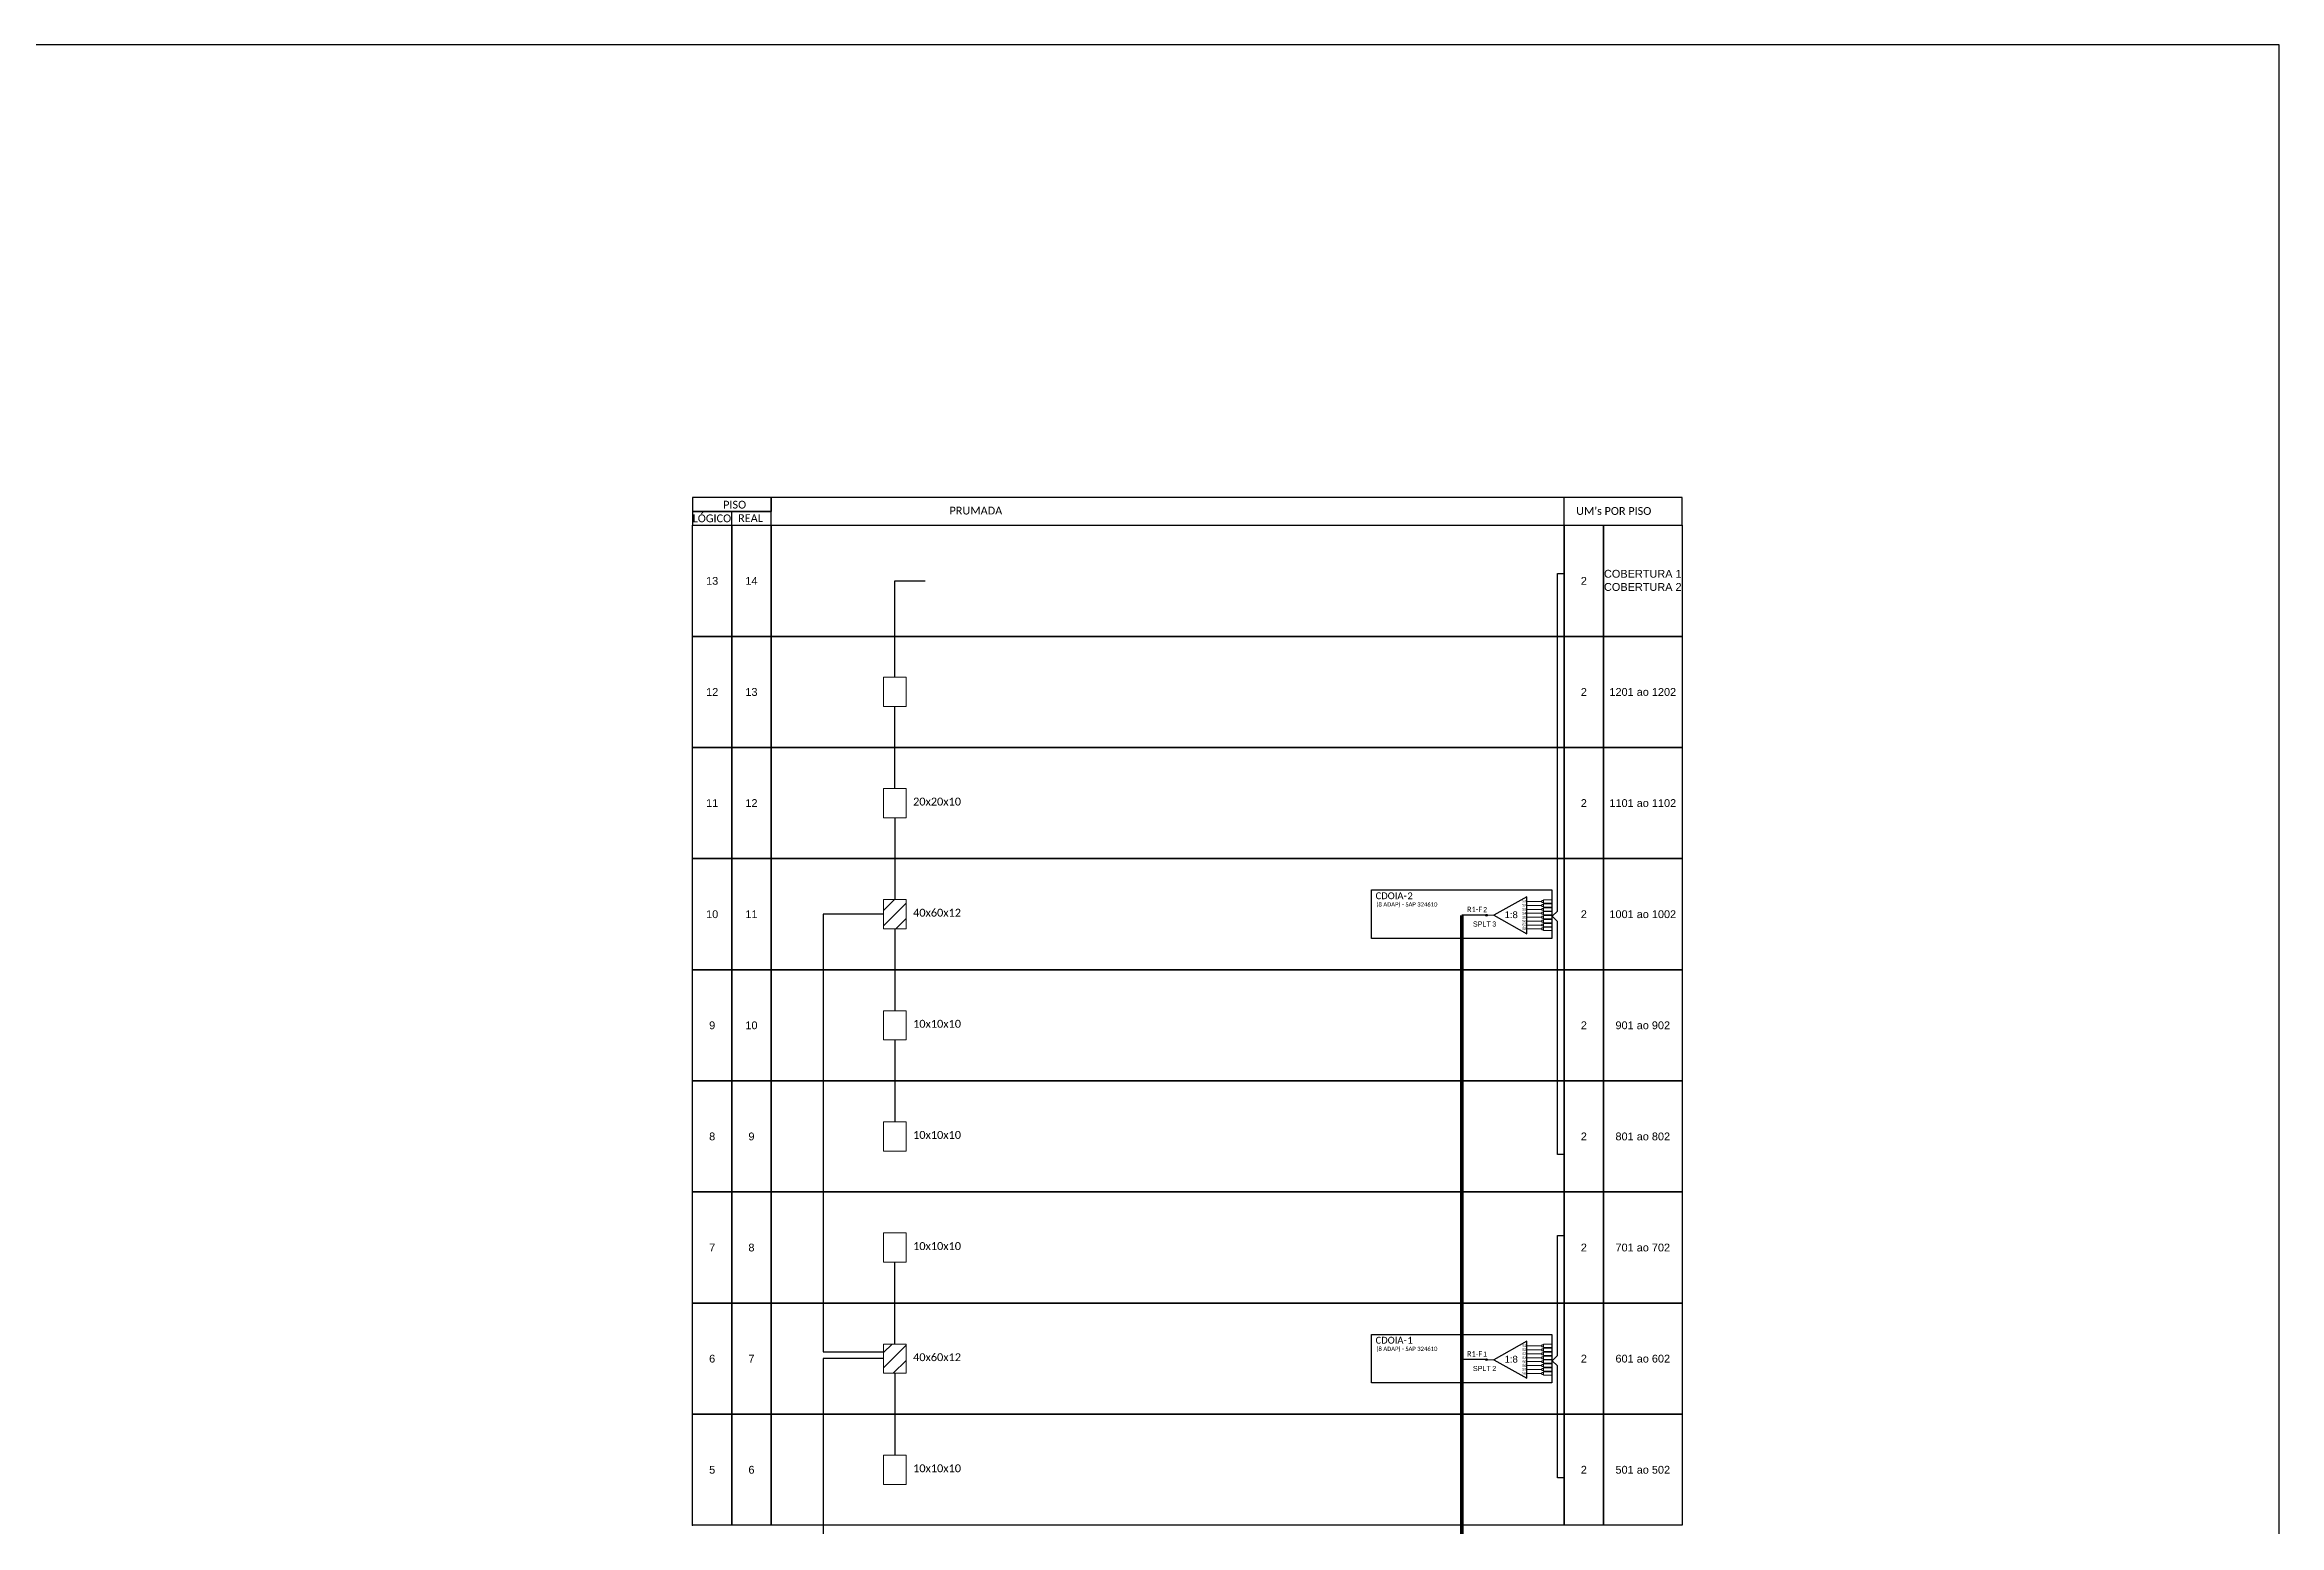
# Model space of a CAD drawing. Extents: x -89 to 749, y 705 to 1299.
# Drawn here: x 288.5 to 749.2, y 993.6 to 1299 of the extents above; entities that cross this region are included whole.
import ezdxf
from ezdxf.enums import TextEntityAlignment as Align

# ---------------------------------------------------------------- set-up
doc = ezdxf.new("R2010")
doc.units = 0
doc.styles.add('ARIAL', font='arial.ttf')
doc.styles.add('WMF-Calibri0', font='calibri.ttf')

# ---------------------------------------------------------------- blocks, each defined once
blk = doc.blocks.new('SPLT_1-8_SC-APC')
at = {"color": 1}
blk.add_lwpolyline([(-7.37, -2.1), (-17.04, -7.55), (-7.37, -13), (-7.37, -2.1)], dxfattribs=at)
at = {"color": 3, "lineweight": 0}
for points in [[(-2.99, -3.51), (-7.37, -3.51)], [(-7.37, -4.66), (-2.99, -4.66)], [(-7.37, -5.82), (-2.99, -5.82)], [(-2.41, -3.02), (-2.41, -4)], [(-2.41, -3.02), (0, -3.02)], [(-2.41, -4), (0, -4)], [(-2.41, -4.17), (-2.41, -5.16)], [(-2.41, -4.17), (0, -4.17)], [(-2.41, -5.16), (0, -5.16)], [(-2.41, -5.32), (-2.41, -6.31)], [(-2.41, -5.32), (0, -5.32)], [(-2.41, -6.31), (0, -6.31)], [(-2.41, -6.48), (-2.41, -7.46)], [(-2.41, -6.48), (0, -6.48)], [(-7.37, -6.97), (-2.99, -6.97)], [(-7.37, -8.12), (-2.99, -8.12)], [(-7.37, -9.28), (-2.99, -9.28)], [(-7.37, -10.43), (-2.99, -10.43)], [(-7.37, -11.58), (-2.99, -11.58)], [(-2.41, -7.46), (0, -7.46)], [(-2.41, -7.63), (-2.41, -8.62)], [(-2.41, -7.63), (0, -7.63)], [(-2.41, -8.62), (0, -8.62)], [(-2.41, -8.78), (-2.41, -9.77)], [(-2.41, -8.78), (0, -8.78)], [(-2.41, -9.77), (0, -9.77)], [(-2.41, -9.94), (-2.41, -10.92)], [(-2.41, -9.94), (0, -9.94)], [(-2.41, -10.92), (0, -10.92)], [(-2.41, -11.09), (-2.41, -12.08)], [(-2.41, -11.09), (0, -11.09)], [(-2.41, -12.08), (0, -12.08)]]:
    blk.add_lwpolyline(points, dxfattribs=at)
for points in [[(-2.99, -3.22), (-2.41, -3.22), (-2.41, -3.8), (-2.99, -3.8)], [(-2.99, -4.38), (-2.41, -4.38), (-2.41, -4.95), (-2.99, -4.95)], [(-2.99, -5.53), (-2.41, -5.53), (-2.41, -6.1), (-2.99, -6.1)], [(-2.99, -6.68), (-2.41, -6.68), (-2.41, -7.26), (-2.99, -7.26)], [(-2.99, -7.84), (-2.41, -7.84), (-2.41, -8.41), (-2.99, -8.41)], [(-2.99, -8.99), (-2.41, -8.99), (-2.41, -9.56), (-2.99, -9.56)], [(-2.99, -10.14), (-2.41, -10.14), (-2.41, -10.72), (-2.99, -10.72)], [(-2.99, -11.3), (-2.41, -11.3), (-2.41, -11.87), (-2.99, -11.87)]]:
    blk.add_lwpolyline(points, close=True, dxfattribs=at)
at = {"color": 1, "lineweight": 0}
blk.add_lwpolyline([(-17.04, -7.55), (-19.26, -7.55)], dxfattribs=at)
at = {"color": 1, "style": 'ARIAL'}
for s, height, p in [('1:8', 2, (-13.91, -8.4)), ('S1', 0.75, (-8.74, -3.78)), ('S2', 0.75, (-8.74, -4.97)), ('S3', 0.75, (-8.74, -6.18)), ('S4', 0.75, (-8.74, -7.36)), ('S5', 0.75, (-8.74, -8.57)), ('S6', 0.75, (-8.74, -9.69)), ('S7', 0.75, (-8.74, -10.78)), ('S8', 0.75, (-8.74, -11.9))]:
    blk.add_text(s, height=height, dxfattribs=at).set_placement(p)

msp = doc.modelspace()

# ---------------------------------------------------------------- hatches: boundary and pattern name
h = msp.add_hatch()
h.set_pattern_fill('ANSI31', color=1, scale=0.7, style=0)
h.set_pattern_definition([(45, (-220.624, 419.4587), (-1.571545, 1.571545), [])])
h.paths.add_polyline_path([(466.11, 1122.68), (461.47, 1122.68), (461.47, 1116.64), (466.11, 1116.64)])
h.paths.add_polyline_path([(466.11, 1031), (461.47, 1031), (461.47, 1024.96), (466.11, 1024.96)])
h = msp.add_hatch(color=3)
h.dxf.hatch_style = 1
edge = h.paths.add_edge_path()
edge.add_arc((585.76, 1119.45), 0.179, 0, 360)
h = msp.add_hatch(color=3)
h.dxf.hatch_style = 1
edge = h.paths.add_edge_path()
edge.add_arc((585.76, 1027.77), 0.179, 0, 360)

# ---------------------------------------------------------------- linework, layer by layer
for points in [[(-89.32, 705.02), (749.25, 705.02), (749.25, 1299.02), (-89.32, 1299.02), (-89.32, 705.02)], [(430.17, 1199.88), (430.17, 1202.76)], [(438.27, 1199.88), (626.13, 1199.88), (626.13, 1205.64), (438.27, 1205.64), (438.27, 1205.64), (438.27, 1202.76)], [(601.8, 1199.88), (601.8, 1205.64)]]:
    msp.add_lwpolyline(points)
for points in [[(422.07, 1202.76), (438.27, 1202.76), (438.27, 1205.64), (422.07, 1205.64)], [(422.07, 1199.88), (438.27, 1199.88), (438.27, 1202.76), (422.07, 1202.76)], [(422.07, 1199.88), (430.17, 1199.88), (430.17, 1176.96), (422.07, 1176.96)], [(430.17, 1199.88), (438.27, 1199.88), (438.27, 1176.96), (430.17, 1176.96)], [(438.27, 1199.88), (601.8, 1199.88), (601.8, 1176.96), (438.27, 1176.96)], [(601.8, 1199.88), (609.9, 1199.88), (609.9, 1176.96), (601.8, 1176.96)], [(609.9, 1199.88), (626.11, 1199.88), (626.11, 1176.96), (609.9, 1176.96)], [(422.07, 1176.96), (430.17, 1176.96), (430.17, 1154.04), (422.07, 1154.04)], [(430.17, 1176.96), (438.27, 1176.96), (438.27, 1154.04), (430.17, 1154.04)], [(438.27, 1176.96), (601.8, 1176.96), (601.8, 1154.04), (438.27, 1154.04)], [(601.8, 1176.96), (609.9, 1176.96), (609.9, 1154.04), (601.8, 1154.04)], [(609.9, 1176.96), (626.11, 1176.96), (626.11, 1154.04), (609.9, 1154.04)], [(422.07, 1154.04), (430.17, 1154.04), (430.17, 1131.12), (422.07, 1131.12)], [(430.17, 1154.04), (438.27, 1154.04), (438.27, 1131.12), (430.17, 1131.12)], [(438.27, 1154.04), (601.8, 1154.04), (601.8, 1131.12), (438.27, 1131.12)], [(601.8, 1154.04), (609.9, 1154.04), (609.9, 1131.12), (601.8, 1131.12)], [(609.9, 1154.04), (626.11, 1154.04), (626.11, 1131.12), (609.9, 1131.12)], [(422.07, 1131.12), (430.17, 1131.12), (430.17, 1108.2), (422.07, 1108.2)], [(430.17, 1131.12), (438.27, 1131.12), (438.27, 1108.2), (430.17, 1108.2)], [(438.27, 1131.12), (601.8, 1131.12), (601.8, 1108.2), (438.27, 1108.2)], [(601.8, 1131.12), (609.9, 1131.12), (609.9, 1108.2), (601.8, 1108.2)], [(609.9, 1131.12), (626.11, 1131.12), (626.11, 1108.2), (609.9, 1108.2)], [(422.07, 1108.2), (430.17, 1108.2), (430.17, 1085.28), (422.07, 1085.28)], [(430.17, 1108.2), (438.27, 1108.2), (438.27, 1085.28), (430.17, 1085.28)], [(438.27, 1108.2), (601.8, 1108.2), (601.8, 1085.28), (438.27, 1085.28)], [(601.8, 1108.2), (609.9, 1108.2), (609.9, 1085.28), (601.8, 1085.28)], [(609.9, 1108.2), (626.11, 1108.2), (626.11, 1085.28), (609.9, 1085.28)], [(422.07, 1085.28), (430.17, 1085.28), (430.17, 1062.36), (422.07, 1062.36)], [(430.17, 1085.28), (438.27, 1085.28), (438.27, 1062.36), (430.17, 1062.36)], [(438.27, 1085.28), (601.8, 1085.28), (601.8, 1062.36), (438.27, 1062.36)], [(601.8, 1085.28), (609.9, 1085.28), (609.9, 1062.36), (601.8, 1062.36)], [(609.9, 1085.28), (626.11, 1085.28), (626.11, 1062.36), (609.9, 1062.36)], [(422.07, 1062.36), (430.17, 1062.36), (430.17, 1039.44), (422.07, 1039.44)], [(430.17, 1062.36), (438.27, 1062.36), (438.27, 1039.44), (430.17, 1039.44)], [(438.27, 1062.36), (601.8, 1062.36), (601.8, 1039.44), (438.27, 1039.44)], [(601.8, 1062.36), (609.9, 1062.36), (609.9, 1039.44), (601.8, 1039.44)], [(609.9, 1062.36), (626.11, 1062.36), (626.11, 1039.44), (609.9, 1039.44)]]:
    msp.add_lwpolyline(points, close=True)
at = {"color": 3}
for points in [[(601.8, 1070.09), (600.44, 1070.09), (600.44, 1118.18), (599.35, 1119.24), (600.44, 1120.29), (600.44, 1189.96), (601.8, 1189.96)], [(463.79, 1168.52), (463.79, 1188.42), (470.02, 1188.42)], [(463.79, 1145.6), (463.79, 1162.48)], [(463.79, 1162.48), (463.79, 1162.48)], [(463.79, 1139.56), (463.79, 1122.68)], [(461.47, 1119.66), (449, 1119.66), (449, 1029.38), (461.47, 1029.38)], [(463.79, 1116.64), (463.79, 1099.76)], [(463.79, 1093.72), (463.79, 1076.84)], [(601.8, 1003.37), (600.44, 1003.37), (600.44, 1026.5), (599.35, 1027.55), (600.44, 1028.61), (600.44, 1053.37), (601.8, 1053.37)], [(463.79, 1031), (463.79, 1047.88)], [(461.47, 1027.98), (449, 1027.98), (449, 913.44), (458.26, 913.44)], [(463.79, 1024.96), (463.79, 1008.07)]]:
    msp.add_lwpolyline(points, dxfattribs=at)
at = {"color": 0, "lineweight": 0}
for points in [[(461.47, 1168.52), (466.11, 1168.52), (466.11, 1162.48), (461.47, 1162.48)], [(461.47, 1145.6), (466.11, 1145.6), (466.11, 1139.56), (461.47, 1139.56)], [(461.47, 1099.76), (466.11, 1099.76), (466.11, 1093.72), (461.47, 1093.72)], [(461.47, 1076.84), (466.11, 1076.84), (466.11, 1070.8), (461.47, 1070.8)], [(461.47, 1053.92), (466.11, 1053.92), (466.11, 1047.88), (461.47, 1047.88)], [(461.47, 1008.07), (466.11, 1008.07), (466.11, 1002.04), (461.47, 1002.04)]]:
    msp.add_lwpolyline(points, close=True, dxfattribs=at)
at = {"color": 1}
for points in [[(562.08, 1124.66), (599.27, 1124.66), (599.27, 1114.64), (562.08, 1114.64)], [(562.08, 1032.98), (599.27, 1032.98), (599.27, 1022.96), (562.08, 1022.96)]]:
    msp.add_lwpolyline(points, close=True, dxfattribs=at)
at = {"color": 1, "lineweight": 0}
for points in [[(461.47, 1122.68), (466.11, 1122.68), (466.11, 1116.64), (461.47, 1116.64)], [(461.47, 1031), (466.11, 1031), (466.11, 1024.96), (461.47, 1024.96)]]:
    msp.add_lwpolyline(points, close=True, dxfattribs=at)
at = {"color": 5, "const_width": 0.77}
msp.add_lwpolyline([(580.68, 1119.45), (580.68, 931.03), (575.05, 931.03), (575.05, 921.19)], dxfattribs=at)
at = {"color": 5}
for points in [[(585.76, 1119.45), (580.68, 1119.45)], [(585.76, 1027.77), (580.68, 1027.77)]]:
    msp.add_lwpolyline(points, dxfattribs=at)
at = {"color": 7}
for points in [[(422.07, 1039.44), (430.17, 1039.44), (430.17, 1016.52), (422.07, 1016.52)], [(430.17, 1039.44), (438.27, 1039.44), (438.27, 1016.52), (430.17, 1016.52)], [(438.27, 1039.44), (601.8, 1039.44), (601.8, 1016.52), (438.27, 1016.52)], [(601.8, 1039.44), (609.9, 1039.44), (609.9, 1016.52), (601.8, 1016.52)], [(609.9, 1039.44), (626.11, 1039.44), (626.11, 1016.52), (609.9, 1016.52)], [(422.07, 1016.52), (430.17, 1016.52), (430.17, 993.6), (422.07, 993.6)], [(430.17, 1016.52), (438.27, 1016.52), (438.27, 993.6), (430.17, 993.6)], [(438.27, 1016.52), (601.8, 1016.52), (601.8, 993.6), (438.27, 993.6)], [(601.8, 1016.52), (609.9, 1016.52), (609.9, 993.6), (601.8, 993.6)], [(609.9, 1016.52), (626.11, 1016.52), (626.11, 993.6), (609.9, 993.6)]]:
    msp.add_lwpolyline(points, close=True, dxfattribs=at)
at = {"color": 3}
for centre in [(585.76, 1119.45), (585.76, 1027.77)]:
    msp.add_circle(centre, 0.179, dxfattribs=at)
for p in [(422.07, 1154.04), (422.07, 1131.12), (422.07, 1108.2), (422.07, 1085.28), (422.07, 1062.36), (422.07, 1039.44)]:
    msp.add_point(p)
at = {"color": 7}
for p in [(422.07, 1016.52), (422.07, 993.6)]:
    msp.add_point(p, dxfattribs=at)

# ---------------------------------------------------------------- block references
at = {"color": 3, "xscale": 0.7, "yscale": 0.7, "zscale": 0.7}
for p in [(599.25, 1124.73), (599.25, 1033.05)]:
    msp.add_blockref('SPLT_1-8_SC-APC', p, dxfattribs=at)

# ---------------------------------------------------------------- texts
at = {"style": 'WMF-Calibri0'}
for s, height, p in [('  LÓGICO', 1.61, (420.96, 1200.51)), ('     PISO', 1.61, (425.54, 1203.33)), ('PRUMADA', 1.61, (475.06, 1202.11)), ("UM's POR PISO", 1.61, (604.27, 1202.03)), ('    REAL', 1.61, (429.2, 1200.55)), ('20x20x10', 1.622, (467.55, 1142.08)), ('10x10x10', 1.622, (467.55, 1096.24)), ('10x10x10', 1.622, (467.55, 1073.32)), ('10x10x10', 1.622, (467.55, 1050.39)), ('10x10x10', 1.622, (467.55, 1004.55))]:
    msp.add_text(s, height=height, dxfattribs=at).set_placement(p)
at = {"style": 'ARIAL'}
for s, p in [('13', (426.12, 1188.42)), ('14', (434.22, 1188.42)), ('2', (605.85, 1188.42)), ('COBERTURA 1', (618, 1189.88)), ('COBERTURA 2', (618, 1187.16)), ('12', (426.12, 1165.5)), ('13', (434.22, 1165.5)), ('2', (605.85, 1165.5)), ('1201 ao 1202', (618, 1165.5)), ('11', (426.12, 1142.58)), ('12', (434.22, 1142.58)), ('2', (605.85, 1142.58)), ('1101 ao 1102', (618, 1142.58)), ('10', (426.12, 1119.66)), ('11', (434.22, 1119.66)), ('2', (605.85, 1119.66)), ('1001 ao 1002', (618, 1119.66)), ('9', (426.12, 1096.74)), ('10', (434.22, 1096.74)), ('2', (605.85, 1096.74)), ('901 ao 902', (618, 1096.74)), ('8', (426.12, 1073.82)), ('9', (434.22, 1073.82)), ('2', (605.85, 1073.82)), ('801 ao 802', (618, 1073.82)), ('7', (426.12, 1050.9)), ('8', (434.22, 1050.9)), ('2', (605.85, 1050.9)), ('701 ao 702', (618, 1050.9)), ('6', (426.12, 1027.98)), ('7', (434.22, 1027.98)), ('2', (605.85, 1027.98)), ('601 ao 602', (618, 1027.98))]:
    msp.add_text(s, height=1.61, dxfattribs=at).set_placement(p, align=Align.MIDDLE_CENTER)
at = {"color": 1, "style": 'WMF-Calibri0'}
for s, height, p in [('40x60x12', 1.622, (467.55, 1119.16)), ('CDOIA-', 1.4, (562.9, 1122.76)), ('2', 1.4, (569.47, 1122.76)), ('CDOIA-', 1.4, (562.9, 1031.08)), ('1', 1.4, (569.47, 1031.08)), ('40x60x12', 1.622, (467.55, 1027.47))]:
    msp.add_text(s, height=height, dxfattribs=at).set_placement(p)
for p in [(569.37, 1121.25), (569.37, 1029.57)]:
    msp.add_text('(8 ADAP) - SAP 324610', height=0.875, dxfattribs=at).set_placement(p, align=Align.CENTER)
at = {"color": 5, "style": 'WMF-Calibri0'}
for p in [(581.74, 1120.09), (581.74, 1028.41)]:
    msp.add_text('R1-F', height=1.12, dxfattribs=at).set_placement(p)
at = {"color": 5, "style": 'ARIAL'}
for s, p in [('2', (585.5, 1120.07)), ('1', (585.5, 1028.39))]:
    msp.add_text(s, height=1.05, dxfattribs=at).set_placement(p, align=Align.CENTER)
at = {"color": 7, "style": 'ARIAL'}
for s, p in [('SPLT', (584.81, 1117.11)), ('3', (587.38, 1117.11)), ('SPLT', (584.81, 1025.43)), ('2', (587.38, 1025.43))]:
    msp.add_text(s, height=1.05, dxfattribs=at).set_placement(p, align=Align.CENTER)
for s, p in [('5', (426.12, 1005.06)), ('6', (434.22, 1005.06)), ('2', (605.85, 1005.06)), ('501 ao 502', (618, 1005.06))]:
    msp.add_text(s, height=1.61, dxfattribs=at).set_placement(p, align=Align.MIDDLE_CENTER)

doc.saveas('drawing.dxf')
